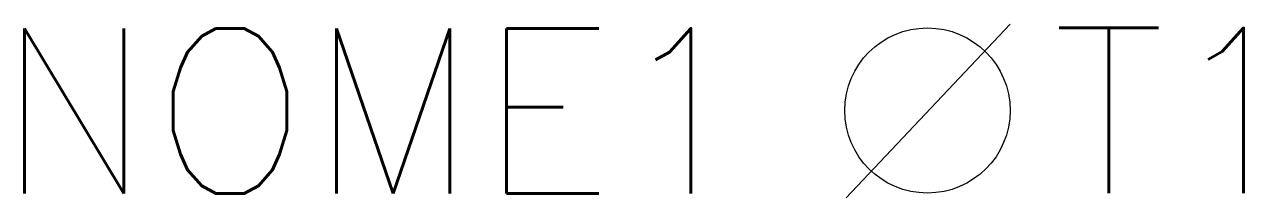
# Model space of a CAD drawing. Extents: x 239.1 to 253.8, y 201 to 203.
import ezdxf
from ezdxf.enums import TextEntityAlignment as Align

# ---------------------------------------------------------------- set-up
doc = ezdxf.new("R2010")
doc.units = 0
doc.header["$MEASUREMENT"] = 0
doc.layers.get('0').update_dxf_attribs({"linetype": 'CONTINUOUS'})
doc.styles.add('ROMANS', font='romans')

msp = doc.modelspace()

# ---------------------------------------------------------------- linework, layer by layer
msp.add_line((249.019, 200.95), (251, 203.05))
msp.add_circle((250, 202.006), 1)

# ---------------------------------------------------------------- texts
at = {"style": 'ROMANS', "flags": 4}
msp.add_attdef('NOME1', text='NOME', height=2, dxfattribs=at).set_placement((247.912, 202), align=Align.MIDDLE_RIGHT)
msp.add_attdef('T1', text='T1', height=2, dxfattribs=at).set_placement((251.508, 202.006), align=Align.MIDDLE_LEFT)

doc.saveas('drawing.dxf')
